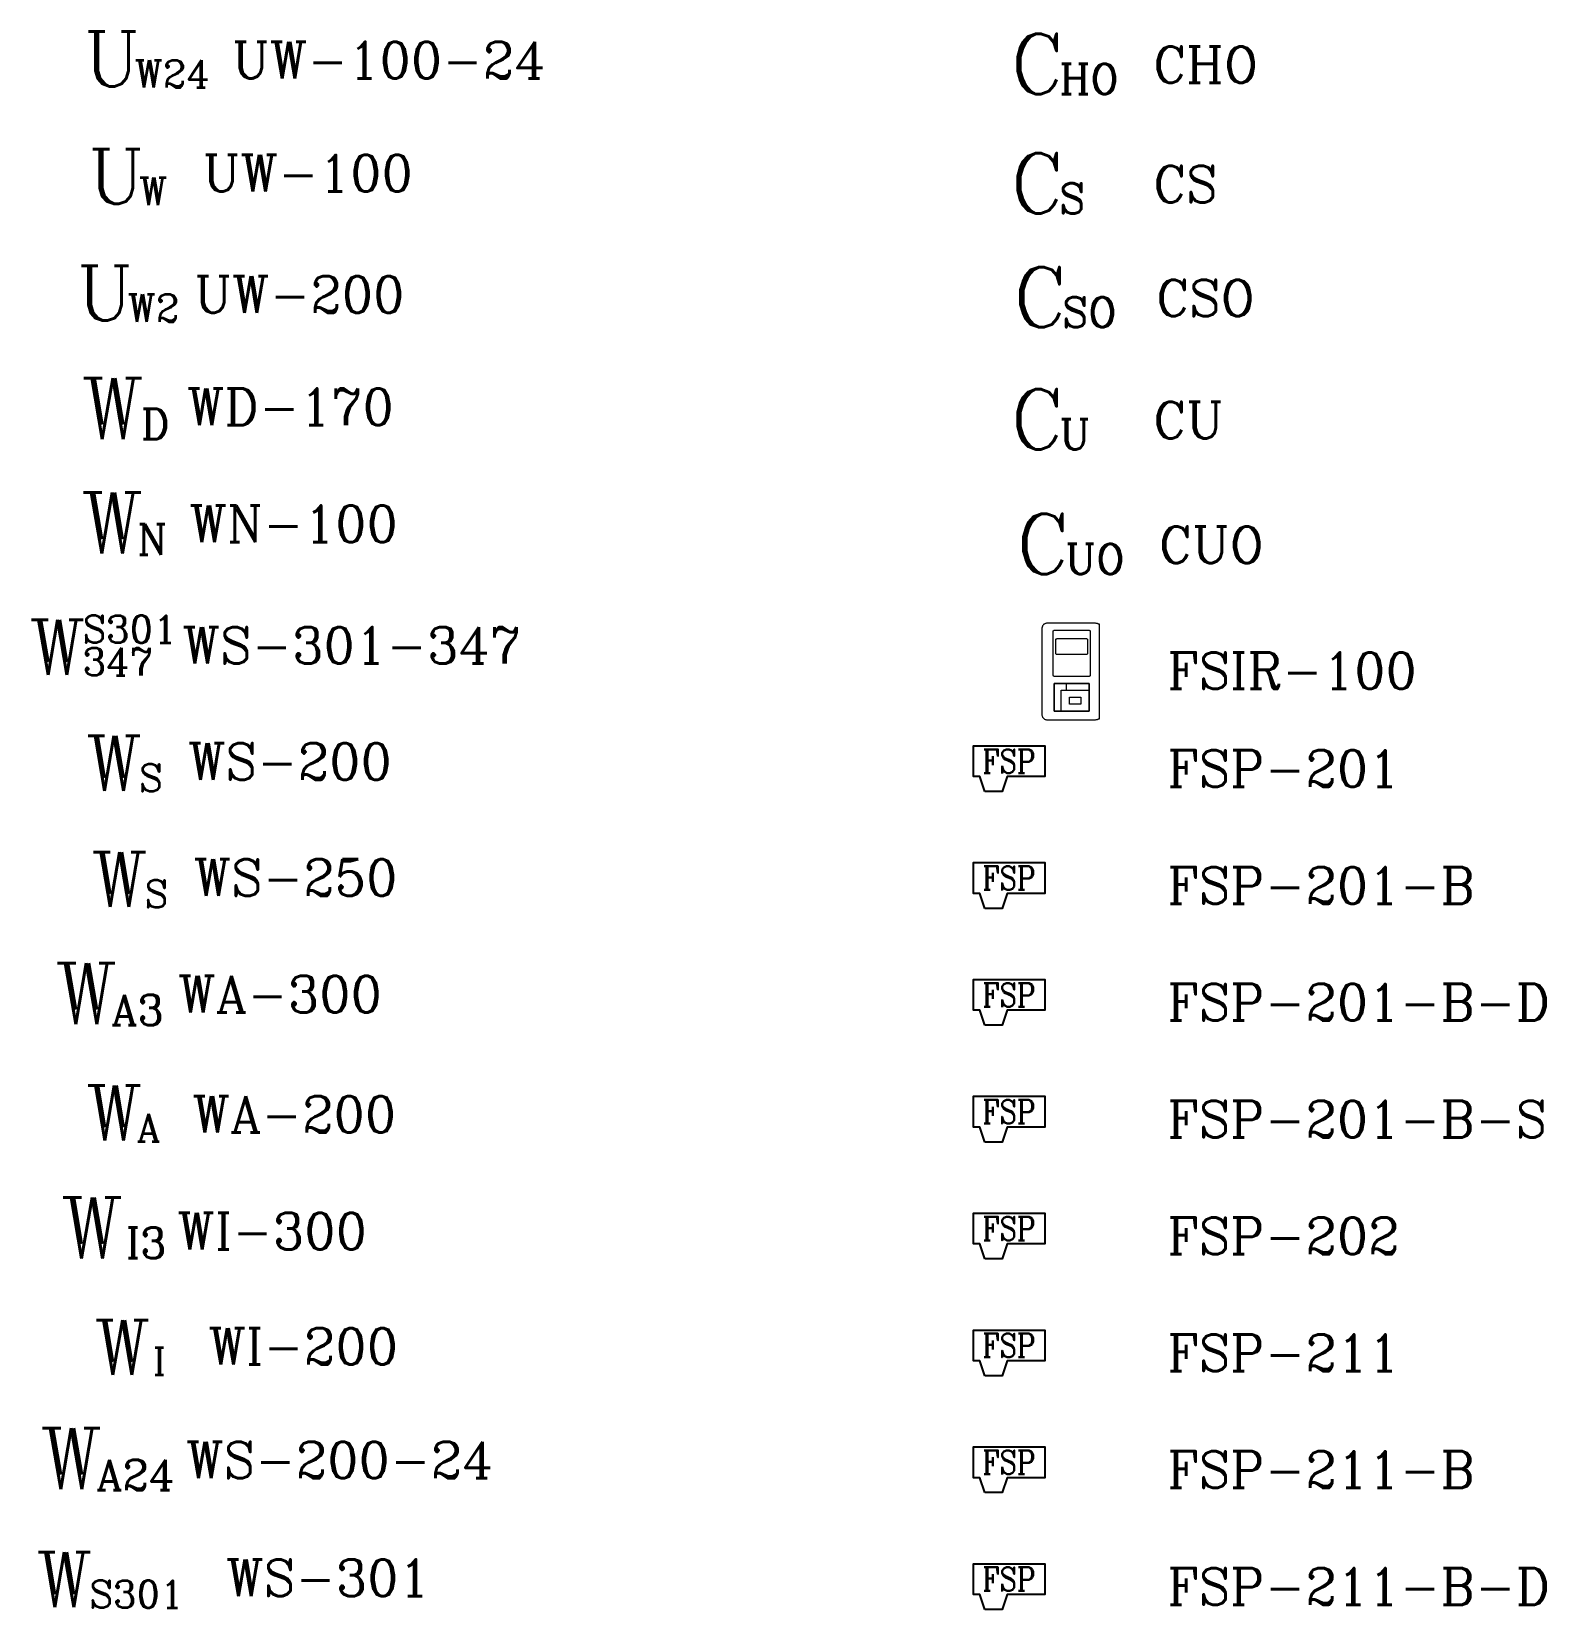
# Paper-space layout 'Analog' of a CAD drawing. Header units: inches. Extents: x 7 to 39, y -6.1 to 16.
# Drawn here: x 11.12 to 16.18, y -0.62 to 4.66 of the extents above; entities that cross this region are included whole.
import ezdxf

# ---------------------------------------------------------------- set-up
doc = ezdxf.new("R2010")
doc.units = ezdxf.units.IN
doc.header["$MEASUREMENT"] = 0
doc.layers.add('WATTSTOPPER', color=160, linetype='Continuous')
doc.styles.add('FSL12-1', font='complex.shx')
doc.styles.add('ROMANC', font='COMPLEX.SHX')
doc.styles.add('SIMPLEX85', font='SIMPLEX.shx', dxfattribs={"width": 0.85})
doc.styles.add('WS8th', font='complex.shx', dxfattribs={"height": 0.1875})

# ---------------------------------------------------------------- blocks, each defined once
blk = doc.blocks.new('*U58')
at = {"layer": 'WATTSTOPPER', "style": 'WS8th'}
blk.add_text('WA-200', height=0.1224, dxfattribs=at).set_placement((0.231, -0.0602))
at = {"layer": 'WATTSTOPPER', "linetype": 'Continuous', "attachment_point": 1, "style": 'FSL12-1'}
for s, insert, char_height, width in [('W', (-0.1249, 0.0975), 0.1836, 0.8262), ('A', (0.0451, 0.0022), 0.0918, 0.602438)]:
    blk.add_mtext(s, dxfattribs=dict(at, insert=insert, char_height=char_height, width=width))
blk = doc.blocks.new('*U60')
at = {"layer": 'WATTSTOPPER', "style": 'WS8th'}
blk.add_text('WI-200', height=0.1224, dxfattribs=at).set_placement((0.2309, -0.0655))
at = {"layer": 'WATTSTOPPER', "linetype": 'Continuous', "insert": (-0.1508, 0.0836), "char_height": 0.1836, "attachment_point": 1, "style": 'FSL12-1'}
blk.add_mtext('W', dxfattribs=at)
at = {"layer": 'WATTSTOPPER', "linetype": 'Continuous', "insert": (0.0454, -0.0076), "char_height": 0.0918, "width": 0.863494, "attachment_point": 1, "style": 'FSL12-1'}
blk.add_mtext('I', dxfattribs=at)
blk = doc.blocks.new('*U62')
at = {"layer": 'WATTSTOPPER', "style": 'WS8th'}
blk.add_text('WA-300', height=0.1224, dxfattribs=at).set_placement((0.2304, -0.0688))
at = {"layer": 'WATTSTOPPER', "linetype": 'Continuous', "attachment_point": 1, "style": 'FSL12-1'}
for s, insert, char_height, width in [('W', (-0.1817, 0.0966), 0.204, 0.918), ('A3', (0.0072, -0.0092), 0.102, 0.669375)]:
    blk.add_mtext(s, dxfattribs=dict(at, insert=insert, char_height=char_height, width=width))
blk = doc.blocks.new('*U59')
at = {"layer": 'WATTSTOPPER', "style": 'WS8th'}
blk.add_text('WI-300', height=0.1224, dxfattribs=at).set_placement((0.2326, -0.0699))
at = {"layer": 'WATTSTOPPER', "linetype": 'Continuous', "insert": (-0.1573, 0.1041), "char_height": 0.204, "attachment_point": 1, "style": 'FSL12-1'}
blk.add_mtext('W', dxfattribs=at)
at = {"layer": 'WATTSTOPPER', "linetype": 'Continuous', "insert": (0.0608, 0.0028), "char_height": 0.102, "width": 0.959437, "attachment_point": 1, "style": 'FSL12-1'}
blk.add_mtext('I3', dxfattribs=at)
blk = doc.blocks.new('*U64')
at = {"layer": 'WATTSTOPPER', "style": 'WS8th'}
blk.add_text('WS-200-24', height=0.1224, dxfattribs=at).set_placement((0.2294, -0.0678))
at = {"layer": 'WATTSTOPPER', "linetype": 'Continuous', "attachment_point": 1, "style": 'FSL12-1'}
for s, insert, char_height, width in [('W', (-0.2594, 0.1002), 0.204, 0.918), ('A24', (-0.0705, -0.0056), 0.102, 0.669375)]:
    blk.add_mtext(s, dxfattribs=dict(at, insert=insert, char_height=char_height, width=width))
blk = doc.blocks.new('*U67')
at = {"layer": 'WATTSTOPPER', "style": 'WS8th'}
blk.add_text('UW-100', height=0.1224, dxfattribs=at).set_placement((0.2337, -0.0633))
at = {"layer": 'WATTSTOPPER', "linetype": 'Continuous', "attachment_point": 1, "style": 'FSL12-1'}
for s, insert, char_height, width in [('U', (-0.1492, 0.0785), 0.1836, 0.8262), ('W', (0.0208, -0.0168), 0.0918, 0.602437)]:
    blk.add_mtext(s, dxfattribs=dict(at, insert=insert, char_height=char_height, width=width))
blk = doc.blocks.new('*U72')
at = {"layer": 'WATTSTOPPER', "style": 'WS8th'}
blk.add_text('UW-100-24', height=0.1224, dxfattribs=at).set_placement((0.2295, -0.064))
at = {"layer": 'WATTSTOPPER', "linetype": 'Continuous', "attachment_point": 1, "style": 'FSL12-1'}
for s, insert, char_height, width in [('U', (-0.2662, 0.0926), 0.1836, 0.8262), ('W24', (-0.0962, -0.0027), 0.0918, 0.602437)]:
    blk.add_mtext(s, dxfattribs=dict(at, insert=insert, char_height=char_height, width=width))
blk = doc.blocks.new('*U90')
at = {"layer": 'WATTSTOPPER', "style": 'WS8th'}
blk.add_text('WN-100', height=0.1224, dxfattribs=at).set_placement((0.229, -0.0645))
at = {"layer": 'WATTSTOPPER', "linetype": 'Continuous', "attachment_point": 1, "style": 'FSL12-1'}
for s, insert, char_height, width in [('W', (-0.1338, 0.1011), 0.204, 0.918), ('N', (0.0551, -0.0048), 0.102, 0.669375)]:
    blk.add_mtext(s, dxfattribs=dict(at, insert=insert, char_height=char_height, width=width))
blk = doc.blocks.new('*U78')
at = {"layer": 'WATTSTOPPER', "style": 'WS8th'}
blk.add_text('WD-170', height=0.1224, dxfattribs=at).set_placement((0.2292, -0.0626))
at = {"layer": 'WATTSTOPPER', "linetype": 'Continuous', "attachment_point": 1, "style": 'FSL12-1'}
for s, insert, char_height, width in [('W', (-0.1237, 0.0945), 0.204, 3.043), ('D', (0.0759, -0.0083), 0.102, 0.61625)]:
    blk.add_mtext(s, dxfattribs=dict(at, insert=insert, char_height=char_height, width=width))
blk = doc.blocks.new('*U85')
at = {"layer": 'WATTSTOPPER', "style": 'WS8th'}
blk.add_text('UW-200', height=0.1224, dxfattribs=at).set_placement((0.2312, -0.0618))
at = {"layer": 'WATTSTOPPER', "linetype": 'Continuous', "attachment_point": 1, "style": 'FSL12-1'}
for s, insert, char_height, width in [('U', (-0.1617, 0.0955), 0.1836, 0.8262), ('W2', (0.0083, 0.0003), 0.0918, 0.602438)]:
    blk.add_mtext(s, dxfattribs=dict(at, insert=insert, char_height=char_height, width=width))
blk = doc.blocks.new('key_WS-200')
at = {"layer": 'WATTSTOPPER', "linetype": 'Continuous', "insert": (-0.1119, 0.0831), "char_height": 0.1836, "attachment_point": 1, "style": 'FSL12-1'}
blk.add_mtext('W', dxfattribs=at)
at = {"layer": 'WATTSTOPPER', "linetype": 'Continuous', "insert": (0.0665, -0.0109), "char_height": 0.0918, "width": 1.1322, "attachment_point": 1, "style": 'FSL12-1'}
blk.add_mtext('S', dxfattribs=at)
at = {"layer": 'WATTSTOPPER', "style": 'WS8th'}
blk.add_attdef('LEGEND_WATTSTOPPER', (0.2301, -0.0633), '', height=0.1224, dxfattribs=at)
blk = doc.blocks.new('key_WS-250')
at = {"layer": 'WATTSTOPPER', "linetype": 'Continuous', "insert": (-0.1119, 0.0831), "char_height": 0.1836, "attachment_point": 1, "style": 'FSL12-1'}
blk.add_mtext('W', dxfattribs=at)
at = {"layer": 'WATTSTOPPER', "linetype": 'Continuous', "insert": (0.0665, -0.0109), "char_height": 0.0918, "width": 1.1322, "attachment_point": 1, "style": 'FSL12-1'}
blk.add_mtext('S', dxfattribs=at)
at = {"layer": 'WATTSTOPPER', "style": 'WS8th'}
blk.add_attdef('LEGEND_WATTSTOPPER', (0.2301, -0.0633), '', height=0.1224, dxfattribs=at)
blk = doc.blocks.new('key_WS-301')
at = {"layer": 'WATTSTOPPER', "linetype": 'Continuous', "insert": (-0.2728, 0.0831), "char_height": 0.1836, "attachment_point": 1, "style": 'FSL12-1'}
blk.add_mtext('W', dxfattribs=at)
at = {"layer": 'WATTSTOPPER', "linetype": 'Continuous', "insert": (-0.0944, -0.0109), "char_height": 0.0918, "width": 1.1322, "attachment_point": 1, "style": 'FSL12-1'}
blk.add_mtext('S301', dxfattribs=at)
at = {"layer": 'WATTSTOPPER', "style": 'WS8th'}
blk.add_attdef('LEGEND_WATTSTOPPER', (0.3625, -0.0633), '', height=0.1224, dxfattribs=at)
blk = doc.blocks.new('key_CS')
at = {"layer": 'WATTSTOPPER', "style": 'ROMANC'}
for s, height, p in [('C', 0.2017, (-0.1161, -0.1011)), ('S', 0.1008, (0.0491, -0.1011))]:
    blk.add_text(s, height=height, dxfattribs=at).set_placement(p)
at = {"layer": 'WATTSTOPPER', "style": 'WS8th'}
blk.add_attdef('LEGEND_WATTSTOPPER', (0.3629, -0.0642), '', height=0.1224, dxfattribs=at)
blk = doc.blocks.new('key_CU')
at = {"layer": 'WATTSTOPPER', "style": 'ROMANC'}
for s, height, p in [('C', 0.2017, (-0.1161, -0.1011)), ('U', 0.1008, (0.0491, -0.1011))]:
    blk.add_text(s, height=height, dxfattribs=at).set_placement(p)
at = {"layer": 'WATTSTOPPER', "style": 'WS8th'}
blk.add_attdef('LEGEND_WATTSTOPPER', (0.3629, -0.0642), '', height=0.1224, dxfattribs=at)
blk = doc.blocks.new('key_WS-301-347')
at = {"layer": 'WATTSTOPPER', "linetype": 'Continuous', "insert": (-0.2822, 0.0831), "char_height": 0.1836, "attachment_point": 1, "style": 'FSL12-1'}
blk.add_mtext('W', dxfattribs=at)
at = {"layer": 'WATTSTOPPER', "linetype": 'Continuous', "char_height": 0.0918, "width": 1.1322, "attachment_point": 1, "style": 'FSL12-1'}
for s, insert in [('S301', (-0.1039, 0.0982)), ('347', (-0.1039, -0.0109))]:
    blk.add_mtext(s, dxfattribs=dict(at, insert=insert))
at = {"layer": 'WATTSTOPPER', "style": 'WS8th'}
blk.add_attdef('LEGEND_WATTSTOPPER', (0.2301, -0.0633), '', height=0.1224, dxfattribs=at)
blk = doc.blocks.new('key_CHO')
at = {"layer": 'WATTSTOPPER', "style": 'ROMANC'}
for s, height, p in [('C', 0.2017, (-0.1161, -0.1011)), ('HO', 0.10084, (0.0491, -0.1011))]:
    blk.add_text(s, height=height, dxfattribs=at).set_placement(p)
at = {"layer": 'WATTSTOPPER', "style": 'WS8th'}
blk.add_attdef('LEGEND_WATTSTOPPER', (0.3629, -0.0642), '', height=0.1224, dxfattribs=at)
blk = doc.blocks.new('key_CSO')
at = {"layer": 'WATTSTOPPER', "style": 'ROMANC'}
for s, height, p in [('C', 0.2017, (-0.1161, -0.1011)), ('SO', 0.10084, (0.0491, -0.1011))]:
    blk.add_text(s, height=height, dxfattribs=at).set_placement(p)
at = {"layer": 'WATTSTOPPER', "style": 'WS8th'}
blk.add_attdef('LEGEND_WATTSTOPPER', (0.3629, -0.0642), '', height=0.1224, dxfattribs=at)
blk = doc.blocks.new('key_CUO')
at = {"layer": 'WATTSTOPPER', "style": 'ROMANC'}
for s, height, p in [('C', 0.2017, (-0.1161, -0.1011)), ('UO', 0.10084, (0.0491, -0.1011))]:
    blk.add_text(s, height=height, dxfattribs=at).set_placement(p)
at = {"layer": 'WATTSTOPPER', "style": 'WS8th'}
blk.add_attdef('LEGEND_WATTSTOPPER', (0.3629, -0.0642), '', height=0.1224, dxfattribs=at)
blk = doc.blocks.new('key_FSP-201')
at = {"layer": 'WATTSTOPPER'}
blk.add_lwpolyline([(-0.2885, -0.0765), (-0.3051, -0.0267), (-0.3265, -0.0267), (-0.3265, 0.0765), (-0.088, 0.0765), (-0.088, -0.0267), (-0.214, -0.0267), (-0.2306, -0.0765)], close=True, dxfattribs=at)
at = {"layer": 'WATTSTOPPER', "insert": (-0.2073, 0.0249), "char_height": 0.079121, "width": 0.218683, "attachment_point": 5, "style": 'SIMPLEX85'}
blk.add_mtext('{\\Fcomplex|c0;FSP}', dxfattribs=at)
at = {"layer": 'WATTSTOPPER', "style": 'WS8th'}
blk.add_attdef('LEGEND_WATTSTOPPER', (0.3224, -0.0608), '', height=0.1224, dxfattribs=at)
blk = doc.blocks.new('key_FSP-201-B')
at = {"layer": 'WATTSTOPPER'}
blk.add_lwpolyline([(-0.2885, -0.0765), (-0.3051, -0.0267), (-0.3265, -0.0267), (-0.3265, 0.0765), (-0.088, 0.0765), (-0.088, -0.0267), (-0.214, -0.0267), (-0.2306, -0.0765)], close=True, dxfattribs=at)
at = {"layer": 'WATTSTOPPER', "insert": (-0.2073, 0.0249), "char_height": 0.079121, "width": 0.218683, "attachment_point": 5, "style": 'SIMPLEX85'}
blk.add_mtext('{\\Fcomplex|c0;FSP}', dxfattribs=at)
at = {"layer": 'WATTSTOPPER', "style": 'WS8th'}
blk.add_attdef('LEGEND_WATTSTOPPER', (0.3224, -0.0608), '', height=0.1224, dxfattribs=at)
blk = doc.blocks.new('key_FSP-201-B-D')
at = {"layer": 'WATTSTOPPER'}
blk.add_lwpolyline([(-0.2885, -0.0765), (-0.3051, -0.0267), (-0.3265, -0.0267), (-0.3265, 0.0765), (-0.088, 0.0765), (-0.088, -0.0267), (-0.214, -0.0267), (-0.2306, -0.0765)], close=True, dxfattribs=at)
at = {"layer": 'WATTSTOPPER', "insert": (-0.2073, 0.0249), "char_height": 0.079121, "width": 0.218683, "attachment_point": 5, "style": 'SIMPLEX85'}
blk.add_mtext('{\\Fcomplex|c0;FSP}', dxfattribs=at)
at = {"layer": 'WATTSTOPPER', "style": 'WS8th'}
blk.add_attdef('LEGEND_WATTSTOPPER', (0.3224, -0.0608), '', height=0.1224, dxfattribs=at)
blk = doc.blocks.new('key_FSP-201-B-S')
at = {"layer": 'WATTSTOPPER'}
blk.add_lwpolyline([(-0.2885, -0.0765), (-0.3051, -0.0267), (-0.3265, -0.0267), (-0.3265, 0.0765), (-0.088, 0.0765), (-0.088, -0.0267), (-0.214, -0.0267), (-0.2306, -0.0765)], close=True, dxfattribs=at)
at = {"layer": 'WATTSTOPPER', "insert": (-0.2073, 0.0249), "char_height": 0.079121, "width": 0.218683, "attachment_point": 5, "style": 'SIMPLEX85'}
blk.add_mtext('{\\Fcomplex|c0;FSP}', dxfattribs=at)
at = {"layer": 'WATTSTOPPER', "style": 'WS8th'}
blk.add_attdef('LEGEND_WATTSTOPPER', (0.3224, -0.0608), '', height=0.1224, dxfattribs=at)
blk = doc.blocks.new('key_FSP-202')
at = {"layer": 'WATTSTOPPER'}
blk.add_lwpolyline([(-0.2885, -0.0765), (-0.3051, -0.0267), (-0.3265, -0.0267), (-0.3265, 0.0765), (-0.088, 0.0765), (-0.088, -0.0267), (-0.214, -0.0267), (-0.2306, -0.0765)], close=True, dxfattribs=at)
at = {"layer": 'WATTSTOPPER', "insert": (-0.2073, 0.0249), "char_height": 0.079121, "width": 0.218683, "attachment_point": 5, "style": 'SIMPLEX85'}
blk.add_mtext('{\\Fcomplex|c0;FSP}', dxfattribs=at)
at = {"layer": 'WATTSTOPPER', "style": 'WS8th'}
blk.add_attdef('LEGEND_WATTSTOPPER', (0.3224, -0.0608), '', height=0.1224, dxfattribs=at)
blk = doc.blocks.new('key_FSP-211')
at = {"layer": 'WATTSTOPPER'}
blk.add_lwpolyline([(-0.2885, -0.0765), (-0.3051, -0.0267), (-0.3265, -0.0267), (-0.3265, 0.0765), (-0.088, 0.0765), (-0.088, -0.0267), (-0.214, -0.0267), (-0.2306, -0.0765)], close=True, dxfattribs=at)
at = {"layer": 'WATTSTOPPER', "insert": (-0.2073, 0.0249), "char_height": 0.079121, "width": 0.218683, "attachment_point": 5, "style": 'SIMPLEX85'}
blk.add_mtext('{\\Fcomplex|c0;FSP}', dxfattribs=at)
at = {"layer": 'WATTSTOPPER', "style": 'WS8th'}
blk.add_attdef('LEGEND_WATTSTOPPER', (0.3224, -0.0608), '', height=0.1224, dxfattribs=at)
blk = doc.blocks.new('key_FSP-211-B')
at = {"layer": 'WATTSTOPPER'}
blk.add_lwpolyline([(-0.2885, -0.0765), (-0.3051, -0.0267), (-0.3265, -0.0267), (-0.3265, 0.0765), (-0.088, 0.0765), (-0.088, -0.0267), (-0.214, -0.0267), (-0.2306, -0.0765)], close=True, dxfattribs=at)
at = {"layer": 'WATTSTOPPER', "insert": (-0.2073, 0.0249), "char_height": 0.079121, "width": 0.218683, "attachment_point": 5, "style": 'SIMPLEX85'}
blk.add_mtext('{\\Fcomplex|c0;FSP}', dxfattribs=at)
at = {"layer": 'WATTSTOPPER', "style": 'WS8th'}
blk.add_attdef('LEGEND_WATTSTOPPER', (0.3224, -0.0608), '', height=0.1224, dxfattribs=at)
blk = doc.blocks.new('key_FSP-211-B-D')
at = {"layer": 'WATTSTOPPER'}
blk.add_lwpolyline([(-0.2885, -0.0765), (-0.3051, -0.0267), (-0.3265, -0.0267), (-0.3265, 0.0765), (-0.088, 0.0765), (-0.088, -0.0267), (-0.214, -0.0267), (-0.2306, -0.0765)], close=True, dxfattribs=at)
at = {"layer": 'WATTSTOPPER', "insert": (-0.2073, 0.0249), "char_height": 0.079121, "width": 0.218683, "attachment_point": 5, "style": 'SIMPLEX85'}
blk.add_mtext('{\\Fcomplex|c0;FSP}', dxfattribs=at)
at = {"layer": 'WATTSTOPPER', "style": 'WS8th'}
blk.add_attdef('LEGEND_WATTSTOPPER', (0.3224, -0.0608), '', height=0.1224, dxfattribs=at)
blk = doc.blocks.new('key_FSIR-100')
at = {"layer": 'WATTSTOPPER', "lineweight": 18}
for p, q in [((0.0951, 0.1561), (0.0918, 0.1561)), ((0.0951, -0.1606), (0.0951, 0.1561)), ((0.0951, 0.1561), (0.0951, 0.1561)), ((0.0918, -0.1606), (0.0951, -0.1606))]:
    blk.add_line(p, q, dxfattribs=at)
at = {"layer": 'WATTSTOPPER', "lineweight": 0}
for points in [[(0.0918, 0.1561), (0.0912, 0.1567), (0.0904, 0.1571), (0.0893, 0.1576), (0.0881, 0.1579), (0.0867, 0.1583), (0.0852, 0.1586), (0.0836, 0.1588), (0.0819, 0.1591), (0.0803, 0.1592), (0.0786, 0.1594), (0.0769, 0.1595), (0.0754, 0.1596), (0.0739, 0.1596), (0.0725, 0.1596), (0.0713, 0.1596), (0.0703, 0.1595), (0.0703, 0.1595), (-0.0778, 0.1595), (-0.08, 0.1595), (-0.082, 0.1593), (-0.084, 0.1588), (-0.0859, 0.1583), (-0.0876, 0.1575), (-0.0892, 0.1566), (-0.0907, 0.1556), (-0.092, 0.1544), (-0.0932, 0.1531), (-0.0943, 0.1517), (-0.0952, 0.1503), (-0.0959, 0.1487), (-0.0965, 0.1471), (-0.097, 0.1454), (-0.0972, 0.1436), (-0.0973, 0.1419), (-0.0973, 0.1419), (-0.0973, -0.1467), (-0.0972, -0.1487), (-0.0969, -0.1505), (-0.0965, -0.1521), (-0.0958, -0.1537), (-0.0951, -0.1552), (-0.0942, -0.1565), (-0.0932, -0.1578), (-0.0921, -0.1589), (-0.0909, -0.1599), (-0.0896, -0.1608), (-0.0882, -0.1616), (-0.0869, -0.1623), (-0.0854, -0.1629), (-0.084, -0.1633), (-0.0826, -0.1637), (-0.0811, -0.1639), (-0.0811, -0.1639), (0.0699, -0.1639), (0.0709, -0.1638), (0.0722, -0.1638), (0.0737, -0.1637), (0.0753, -0.1637), (0.077, -0.1637), (0.0787, -0.1636), (0.0805, -0.1636), (0.0822, -0.1635), (0.084, -0.1633), (0.0856, -0.1632), (0.0871, -0.1629), (0.0885, -0.1626), (0.0897, -0.1622), (0.0906, -0.1618), (0.0913, -0.1612), (0.0918, -0.1606), (0.0918, -0.1606)], [(0.0641, -0.0148), (0.0641, -0.0155), (0.0639, -0.0162), (0.0636, -0.0169), (0.0631, -0.0174), (0.0626, -0.0179), (0.0619, -0.0183), (0.0612, -0.0185), (0.0603, -0.0186), (0.0603, -0.0186), (-0.0559, -0.0186), (-0.0567, -0.0185), (-0.0575, -0.0183), (-0.0581, -0.0179), (-0.0587, -0.0174), (-0.0591, -0.0169), (-0.0594, -0.0162), (-0.0596, -0.0155), (-0.0597, -0.0148), (-0.0597, -0.0148), (-0.0597, 0.1319), (-0.0596, 0.1327), (-0.0594, 0.1335), (-0.0591, 0.1341), (-0.0587, 0.1347), (-0.0581, 0.1351), (-0.0575, 0.1354), (-0.0567, 0.1356), (-0.0559, 0.1357), (-0.0559, 0.1357), (0.0603, 0.1357), (0.0612, 0.1356), (0.0619, 0.1354), (0.0626, 0.1351), (0.0631, 0.1347), (0.0636, 0.1341), (0.0639, 0.1335), (0.0641, 0.1327), (0.0641, 0.1319), (0.0641, 0.1319), (0.0641, -0.0148)], [(0.0551, 0.0585), (0.055, 0.0578), (0.0548, 0.0571), (0.0545, 0.0565), (0.0541, 0.0559), (0.0537, 0.0554), (0.0531, 0.055), (0.0524, 0.0548), (0.0518, 0.0547), (0.0518, 0.0547), (-0.0473, 0.0547), (-0.048, 0.0548), (-0.0487, 0.055), (-0.0493, 0.0554), (-0.0499, 0.0559), (-0.0504, 0.0565), (-0.0508, 0.0571), (-0.051, 0.0578), (-0.0511, 0.0585), (-0.0511, 0.0585), (-0.0511, 0.1038), (-0.051, 0.1046), (-0.0508, 0.1054), (-0.0504, 0.106), (-0.0499, 0.1066), (-0.0493, 0.107), (-0.0487, 0.1073), (-0.048, 0.1075), (-0.0473, 0.1076), (-0.0473, 0.1076), (0.0518, 0.1076), (0.0524, 0.1075), (0.0531, 0.1073), (0.0537, 0.107), (0.0541, 0.1066), (0.0545, 0.106), (0.0548, 0.1054), (0.055, 0.1046), (0.0551, 0.1038), (0.0551, 0.1038), (0.0551, 0.0585)], [(-0.0559, -0.1348), (0.0603, -0.1348), (0.0603, -0.0429), (-0.0559, -0.0429), (-0.0559, -0.1348)]]:
    blk.add_lwpolyline(points, dxfattribs=at)
at = {"layer": 'WATTSTOPPER', "lineweight": 18}
for points in [[(0.0918, 0.1561), (0.0912, 0.1567), (0.0904, 0.1571), (0.0893, 0.1576), (0.0881, 0.1579), (0.0867, 0.1583), (0.0852, 0.1586), (0.0836, 0.1588), (0.0819, 0.1591), (0.0803, 0.1592), (0.0786, 0.1594), (0.0769, 0.1595), (0.0754, 0.1596), (0.0739, 0.1596), (0.0725, 0.1596), (0.0713, 0.1596), (0.0703, 0.1595), (0.0703, 0.1595), (-0.0778, 0.1595), (-0.08, 0.1595), (-0.082, 0.1593), (-0.084, 0.1588), (-0.0859, 0.1583), (-0.0876, 0.1575), (-0.0892, 0.1566), (-0.0907, 0.1556), (-0.092, 0.1544), (-0.0932, 0.1531), (-0.0943, 0.1517), (-0.0952, 0.1503), (-0.0959, 0.1487), (-0.0965, 0.1471), (-0.097, 0.1454), (-0.0972, 0.1436), (-0.0973, 0.1419), (-0.0973, 0.1419), (-0.0973, -0.1467), (-0.0972, -0.1487), (-0.0969, -0.1505), (-0.0965, -0.1521), (-0.0958, -0.1537), (-0.0951, -0.1552), (-0.0942, -0.1565), (-0.0932, -0.1578), (-0.0921, -0.1589), (-0.0909, -0.1599), (-0.0896, -0.1608), (-0.0882, -0.1616), (-0.0869, -0.1623), (-0.0854, -0.1629), (-0.084, -0.1633), (-0.0826, -0.1637), (-0.0811, -0.1639), (-0.0811, -0.1639), (0.0699, -0.1639), (0.0709, -0.1638), (0.0722, -0.1638), (0.0737, -0.1637), (0.0753, -0.1637), (0.077, -0.1637), (0.0787, -0.1636), (0.0805, -0.1636), (0.0822, -0.1635), (0.084, -0.1633), (0.0856, -0.1632), (0.0871, -0.1629), (0.0885, -0.1626), (0.0897, -0.1622), (0.0906, -0.1618), (0.0913, -0.1612), (0.0918, -0.1606)], [(0.0641, -0.0148), (0.0641, -0.0155), (0.0639, -0.0162), (0.0636, -0.0169), (0.0631, -0.0174), (0.0626, -0.0179), (0.0619, -0.0183), (0.0612, -0.0185), (0.0603, -0.0186), (0.0603, -0.0186), (-0.0559, -0.0186), (-0.0567, -0.0185), (-0.0575, -0.0183), (-0.0581, -0.0179), (-0.0587, -0.0174), (-0.0591, -0.0169), (-0.0594, -0.0162), (-0.0596, -0.0155), (-0.0597, -0.0148), (-0.0597, -0.0148), (-0.0597, 0.1319), (-0.0596, 0.1327), (-0.0594, 0.1335), (-0.0591, 0.1341), (-0.0587, 0.1347), (-0.0581, 0.1351), (-0.0575, 0.1354), (-0.0567, 0.1356), (-0.0559, 0.1357), (-0.0559, 0.1357), (0.0603, 0.1357), (0.0612, 0.1356), (0.0619, 0.1354), (0.0626, 0.1351), (0.0631, 0.1347), (0.0636, 0.1341), (0.0639, 0.1335), (0.0641, 0.1327), (0.0641, 0.1319), (0.0641, 0.1319), (0.0641, -0.0148), (0.0641, -0.0148)], [(0.0551, 0.0585), (0.055, 0.0578), (0.0548, 0.0571), (0.0545, 0.0565), (0.0541, 0.0559), (0.0537, 0.0554), (0.0531, 0.055), (0.0524, 0.0548), (0.0518, 0.0547), (0.0518, 0.0547), (-0.0473, 0.0547), (-0.048, 0.0548), (-0.0487, 0.055), (-0.0493, 0.0554), (-0.0499, 0.0559), (-0.0504, 0.0565), (-0.0508, 0.0571), (-0.051, 0.0578), (-0.0511, 0.0585), (-0.0511, 0.0585), (-0.0511, 0.1038), (-0.051, 0.1046), (-0.0508, 0.1054), (-0.0504, 0.106), (-0.0499, 0.1066), (-0.0493, 0.107), (-0.0487, 0.1073), (-0.048, 0.1075), (-0.0473, 0.1076), (-0.0473, 0.1076), (0.0518, 0.1076), (0.0524, 0.1075), (0.0531, 0.1073), (0.0537, 0.107), (0.0541, 0.1066), (0.0545, 0.106), (0.0548, 0.1054), (0.055, 0.1046), (0.0551, 0.1038), (0.0551, 0.1038), (0.0551, 0.0585), (0.0551, 0.0585)], [(0.0603, -0.1348), (-0.0559, -0.1348), (-0.0559, -0.0429), (0.0603, -0.0429), (0.0603, -0.1348)], [(-0.0159, -0.0429), (-0.0159, -0.0648)], [(-0.0325, -0.0648), (0.0603, -0.0648), (0.0603, -0.1348), (-0.0325, -0.1348), (-0.0325, -0.0648)], [(-0.0054, -0.0882), (0.0327, -0.0882), (0.0327, -0.1115), (-0.0054, -0.1115), (-0.0054, -0.0882)]]:
    blk.add_lwpolyline(points, dxfattribs=at)
at = {"layer": 'WATTSTOPPER', "style": 'WS8th'}
blk.add_attdef('LEGEND_WATTSTOPPER', (0.3224, -0.0608), '', height=0.1224, dxfattribs=at)

psp = doc.layouts.new('Analog')

# ---------------------------------------------------------------- block references
for name, p, values in [('key_CHO', (14.5079, 4.5507), {'LEGEND_WATTSTOPPER': 'CHO'}), ('key_CS', (14.5079, 4.1512), {'LEGEND_WATTSTOPPER': 'CS'}), ('key_CSO', (14.5177, 3.7703), {'LEGEND_WATTSTOPPER': 'CSO'}), ('key_CU', (14.5079, 3.3618), {'LEGEND_WATTSTOPPER': 'CU'}), ('key_CUO', (14.5271, 2.9449), {'LEGEND_WATTSTOPPER': 'CUO'}), ('key_WS-301-347', (11.3939, 2.6075), {'LEGEND_WATTSTOPPER': 'WS-301-347'}), ('key_FSIR-100', (14.596, 2.5202), {'LEGEND_WATTSTOPPER': 'FSIR-100'}), ('key_FSP-201', (14.596, 2.193), {'LEGEND_WATTSTOPPER': 'FSP-201'}), ('key_FSP-201-B', (14.596, 1.8021), {'LEGEND_WATTSTOPPER': 'FSP-201-B'}), ('key_FSP-201-B-D', (14.596, 1.4113), {'LEGEND_WATTSTOPPER': 'FSP-201-B-D'}), ('key_FSP-201-B-S', (14.596, 1.0204), {'LEGEND_WATTSTOPPER': 'FSP-201-B-S'}), ('key_FSP-202', (14.596, 0.6296), {'LEGEND_WATTSTOPPER': 'FSP-202'}), ('key_FSP-211', (14.596, 0.2387), {'LEGEND_WATTSTOPPER': 'FSP-211'}), ('key_FSP-211-B', (14.596, -0.1521), {'LEGEND_WATTSTOPPER': 'FSP-211-B'}), ('key_WS-301', (11.4075, -0.5115), {'LEGEND_WATTSTOPPER': 'WS-301'}), ('key_FSP-211-B-D', (14.596, -0.543), {'LEGEND_WATTSTOPPER': 'FSP-211-B-D'})]:
    psp.add_blockref(name, p).add_auto_attribs(values)
at = {"layer": 'WATTSTOPPER'}
for name, p in [('*U72', (11.5603, 4.5659)), ('*U67', (11.4581, 4.1869)), ('*U85', (11.4324, 3.7796)), ('*U78', (11.4096, 3.4049)), ('*U90', (11.4181, 3.0153)), ('*U62', (11.3792, 1.4461)), ('*U58', (11.4263, 1.0356)), ('*U59', (11.3741, 0.6548)), ('*U60', (11.4796, 0.2648)), ('*U64', (11.4067, -0.113))]:
    psp.add_blockref(name, p, dxfattribs=at)
for name, p, values in [('key_WS-200', (11.4125, 2.2191), {'LEGEND_WATTSTOPPER': 'WS-200'}), ('key_WS-250', (11.4311, 1.8307), {'LEGEND_WATTSTOPPER': 'WS-250'})]:
    psp.add_blockref(name, p, dxfattribs=at).add_auto_attribs(values)

doc.saveas('drawing.dxf')
